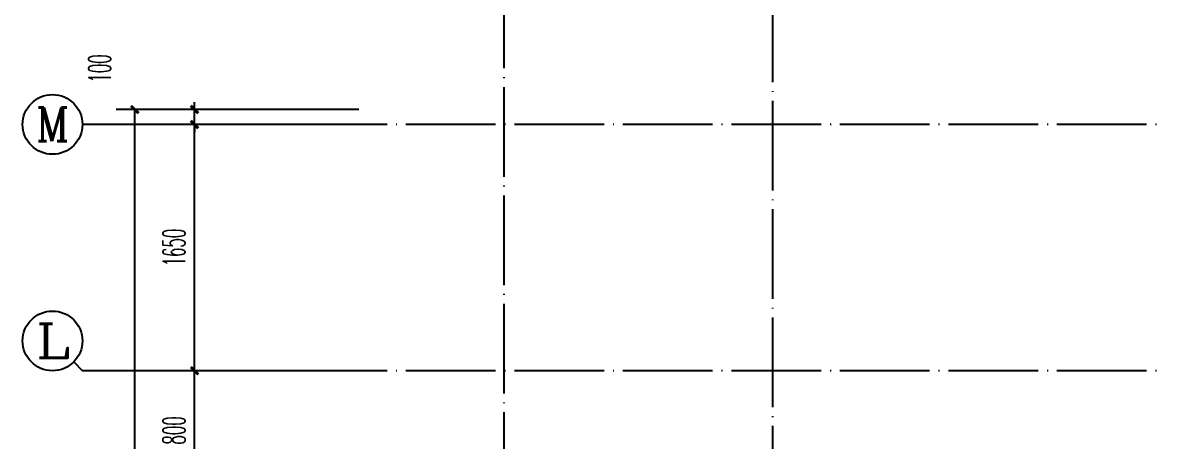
# Model space of a CAD drawing. Extents: x 27938 to 1507990, y 110129 to 923079.
# Drawn here: x 1198045 to 1205624, y 591251 to 594056 of the extents above; entities that cross this region are included whole.
import ezdxf
from ezdxf.enums import TextEntityAlignment as Align

# ---------------------------------------------------------------- set-up
doc = ezdxf.new("R2010")
doc.units = 0
doc.header["$LTSCALE"] = 1000
doc.header["$MEASUREMENT"] = 0
doc.linetypes.add('DOTE', pattern=[2.42, 2, -0.2, 0.02, -0.2])
for name, color, linetype in [('----建筑底图', 8, 'Continuous'), ('AXIS', 3, 'Continuous'), ('AXIS_TEXT', 7, 'Continuous'), ('DOTE', 1, 'Continuous')]:
    doc.layers.add(name, color=color, linetype=linetype)
doc.styles.add('_TCH_AXIS', font='COMPLEX', dxfattribs={"bigfont": 'GBCBIG'})
doc.styles.add('_TCH_DIM_T3', font='SIMPLEX.shx', dxfattribs={"width": 0.494118, "bigfont": 'GBCBIG.shx'})
doc.styles.add('COMPLEX', font='COMPLEX')
doc.dimstyles.new('_TCH_ARCH&&50', dxfattribs={"dimtxt": 148.75, "dimasz": 50, "dimexe": 125, "dimexo": 150, "dimgap": 63.125, "dimtad": 1, "dimdec": 0, "dimzin": 0, "dimdsep": 46, "dimtxsty": '_TCH_DIM_T3', "dimblk": 'ARCHTICK', "dimcen": 0.09, "dimclrt": 4, "dimazin": 2, "dimtfac": 1, "dimtdec": 0, "dimtix": 1, "dimtmove": 2, "dimatfit": 3, "dimfxl": 100, "dimtolj": 1, "dimtzin": 0, "dimarcsym": 0})

# ---------------------------------------------------------------- blocks, each defined once
blk = doc.blocks.new('_ArchTick')
at = {"color": 0, "linetype": 'ByBlock', "const_width": 0.4}
blk.add_lwpolyline([(-0.5, -0.5), (0.5, 0.5)], dxfattribs=at)
blk = doc.blocks.new('*D1156')
at = {"layer": 'AXIS', "color": 0, "lineweight": -2}
for p, q in [((-25968.8, -13060.1), (-27593.8, -13060.1)), ((-27468.8, -25960.1), (-27468.8, -13060.1)), ((-25968.8, -25960.1), (-27593.8, -25960.1))]:
    blk.add_line(p, q, dxfattribs=at)
at = {"layer": 'Defpoints', "color": 0}
for p in [(-27468.8, -13060.1), (-25818.8, -13060.1), (-25818.8, -25960.1)]:
    blk.add_point(p, dxfattribs=at)
at = {"layer": 'AXIS', "color": 0, "lineweight": -2, "xscale": 50, "yscale": 50, "zscale": 50}
for p, rotation in [((-27468.8, -13060.1), 90), ((-27468.8, -25960.1), 270)]:
    blk.add_blockref('_ArchTick', p, dxfattribs=dict(at, rotation=rotation))
at = {"layer": 'AXIS', "color": 4, "insert": (-27606.3, -19510.1), "char_height": 148.75, "attachment_point": 5, "rotation": 90, "style": '_TCH_DIM_T3'}
blk.add_mtext('\\A1;12900', dxfattribs=at)
blk = doc.blocks.new('*D1167')
at = {"layer": 'AXIS', "color": 0, "lineweight": -2}
for p, q in [((-25968.8, -14810.1), (-27193.8, -14810.1)), ((-27068.8, -15610.1), (-27068.8, -14810.1)), ((-25968.8, -15610.1), (-27193.8, -15610.1))]:
    blk.add_line(p, q, dxfattribs=at)
at = {"layer": 'Defpoints', "color": 0}
for p in [(-27068.8, -14810.1), (-25818.8, -14810.1), (-25818.8, -15610.1)]:
    blk.add_point(p, dxfattribs=at)
at = {"layer": 'AXIS', "color": 0, "lineweight": -2, "xscale": 50, "yscale": 50, "zscale": 50}
for p, rotation in [((-27068.8, -14810.1), 90), ((-27068.8, -15610.1), 270)]:
    blk.add_blockref('_ArchTick', p, dxfattribs=dict(at, rotation=rotation))
at = {"layer": 'AXIS', "color": 4, "insert": (-27206.3, -15210.1), "char_height": 148.75, "attachment_point": 5, "rotation": 90, "style": '_TCH_DIM_T3'}
blk.add_mtext('\\A1;800', dxfattribs=at)
blk = doc.blocks.new('*D1168')
at = {"layer": 'AXIS', "color": 0, "lineweight": -2}
for p, q in [((-25968.8, -13160.1), (-27193.8, -13160.1)), ((-27068.8, -14810.1), (-27068.8, -13160.1)), ((-25968.8, -14810.1), (-27193.8, -14810.1))]:
    blk.add_line(p, q, dxfattribs=at)
at = {"layer": 'Defpoints', "color": 0}
for p in [(-27068.8, -13160.1), (-25818.8, -13160.1), (-25818.8, -14810.1)]:
    blk.add_point(p, dxfattribs=at)
at = {"layer": 'AXIS', "color": 0, "lineweight": -2, "xscale": 50, "yscale": 50, "zscale": 50}
for p, rotation in [((-27068.8, -13160.1), 90), ((-27068.8, -14810.1), 270)]:
    blk.add_blockref('_ArchTick', p, dxfattribs=dict(at, rotation=rotation))
at = {"layer": 'AXIS', "color": 4, "insert": (-27206.3, -13985.1), "char_height": 148.75, "attachment_point": 5, "rotation": 90, "style": '_TCH_DIM_T3'}
blk.add_mtext('\\A1;1650', dxfattribs=at)
blk = doc.blocks.new('*D1169')
at = {"layer": 'AXIS', "color": 0, "lineweight": -2}
for p, q in [((-27068.8, -13060.1), (-27068.8, -13010.1)), ((-25968.8, -13060.1), (-27193.8, -13060.1)), ((-27068.8, -13160.1), (-27068.8, -13060.1)), ((-25968.8, -13160.1), (-27193.8, -13160.1)), ((-27068.8, -13160.1), (-27068.8, -13210.1))]:
    blk.add_line(p, q, dxfattribs=at)
at = {"layer": 'Defpoints', "color": 0}
for p in [(-27068.8, -13060.1), (-25818.8, -13060.1), (-25818.8, -13160.1)]:
    blk.add_point(p, dxfattribs=at)
at = {"layer": 'AXIS', "color": 0, "lineweight": -2, "xscale": 50, "yscale": 50, "zscale": 50}
for p, rotation in [((-27068.8, -13060.1), 270), ((-27068.8, -13160.1), 90)]:
    blk.add_blockref('_ArchTick', p, dxfattribs=dict(at, rotation=rotation))
at = {"layer": 'AXIS', "color": 4, "insert": (-27703.6, -12785.1), "char_height": 148.75, "attachment_point": 5, "rotation": 90, "style": '_TCH_DIM_T3'}
blk.add_mtext('\\A1;100', dxfattribs=at)
blk = doc.blocks.new('_AXISO')
at = {"color": 0}
blk.add_circle((0, 0), 0.5, dxfattribs=at)
at = {"layer": 'AXIS_TEXT', "color": 0, "style": 'COMPLEX', "width": 1.041667}
blk.add_attdef('A', text='', height=0.56, dxfattribs=at).set_placement((-0.25, -0.28), (0.25, -0.28), align=Align.FIT)
blk = doc.blocks.new('A$C149A4CC3')
at = {"layer": 'AXIS', "color": 8}
for p, q in [((-25818.8, -13160.1), (-27818.8, -13160.1)), ((-27877.3, -14751.5), (-27818.8, -14810.1)), ((-25818.8, -14810.1), (-27818.8, -14810.1))]:
    blk.add_line(p, q, dxfattribs=at)
at = {"layer": 'DOTE', "color": 169, "linetype": 'DOTE', "ltscale": 0.3}
for p, q in [((-25000, -11458), (-25000, -26899.5)), ((-23200, -19410.1), (-23200, -11458)), ((25039.9, -13160.1), (-25818.8, -13160.1)), ((25039.9, -14810.1), (-25818.8, -14810.1))]:
    blk.add_line(p, q, dxfattribs=at)
at = {"layer": 'AXIS', "color": 8}
ref = blk.add_blockref('_AXISO', (-28018.8, -13160.1), dxfattribs=dict(at, xscale=400, yscale=400, zscale=400))
ref.add_attrib('A', 'M', dxfattribs={"layer": 'AXIS_TEXT', "color": 8, "ltscale": 0.5, "height": 226.3, "style": '_TCH_AXIS'}).set_placement((-28131.9, -13273.2), (-27905.6, -13273.2), align=Align.FIT)
ref = blk.add_blockref('_AXISO', (-28018.8, -14610.1), dxfattribs=dict(at, xscale=400, yscale=400, zscale=400))
ref.add_attrib('A', 'L', dxfattribs={"layer": 'AXIS_TEXT', "color": 8, "ltscale": 0.5, "height": 226.3, "style": '_TCH_AXIS', "width": 1.4}).set_placement((-28131.9, -14723.2), (-27905.6, -14723.2), align=Align.FIT)
dim = blk.add_linear_dim(base=(-27068.8, -13060.1), p1=(-25818.8, -13160.1), p2=(-25818.8, -13060.1), angle=90, dimstyle='_TCH_ARCH&&50', dxfattribs=at)
dim.commit()
dim.dimension.update_dxf_attribs({"geometry": '*D1169', "text_midpoint": (-27703.6, -12785.1), "dimtype": 129})
for p1, p2, distance, picture, middle in [((-25818.8, -25960.1), (-25818.8, -13060.1), 1650, '*D1156', (-27606.3, -19510.1)), ((-25818.8, -14810.1), (-25818.8, -13160.1), 1250, '*D1168', (-27206.3, -13985.1)), ((-25818.8, -15610.1), (-25818.8, -14810.1), 1250, '*D1167', (-27206.3, -15210.1))]:
    dim = blk.add_aligned_dim(p1=p1, p2=p2, distance=distance, dimstyle='_TCH_ARCH&&50', dxfattribs=at)
    dim.commit()
    dim.dimension.update_dxf_attribs({"geometry": picture, "text_midpoint": middle})

msp = doc.modelspace()

# ---------------------------------------------------------------- block references
at = {"layer": '----建筑底图'}
msp.add_blockref('A$C149A4CC3', (1226263.6, 606534.1), dxfattribs=at)

doc.saveas('drawing.dxf')
